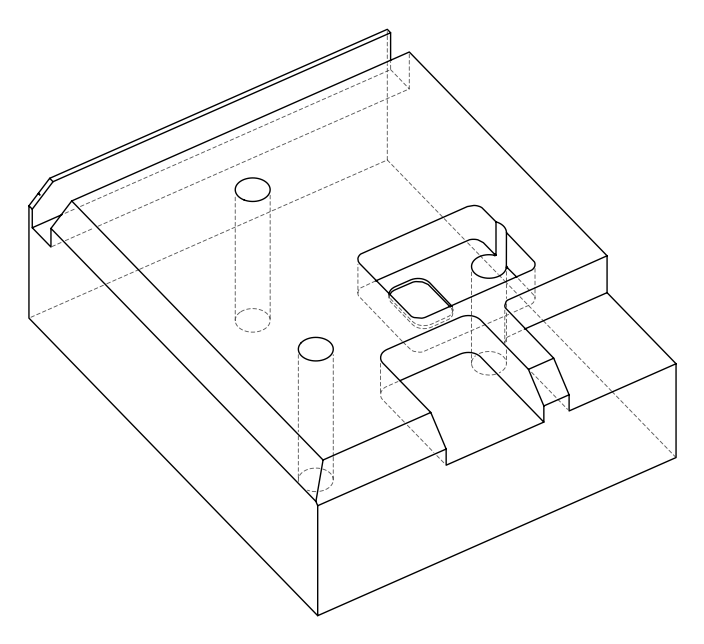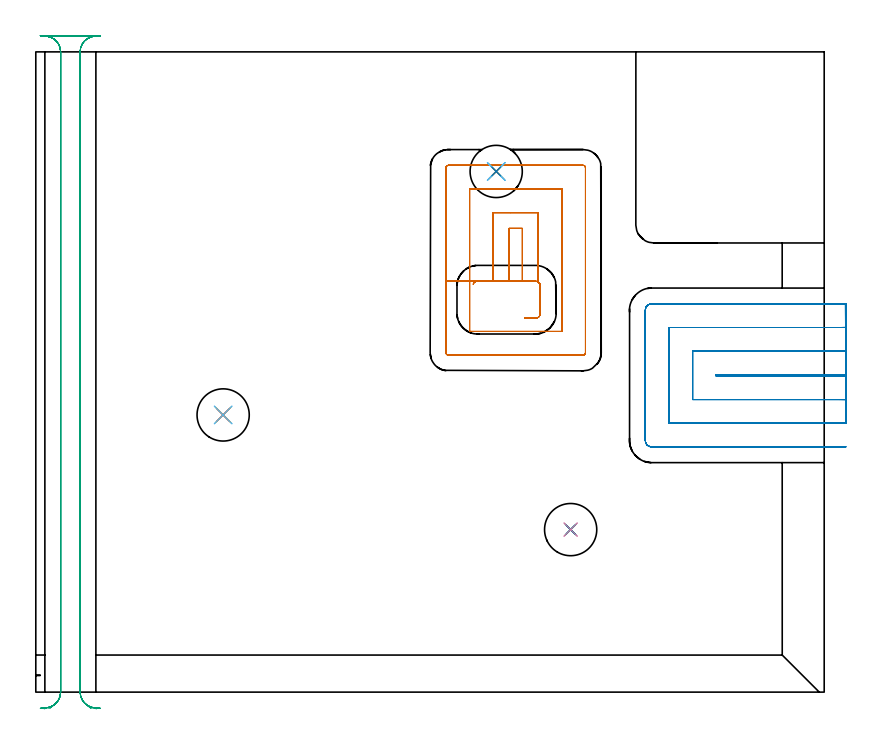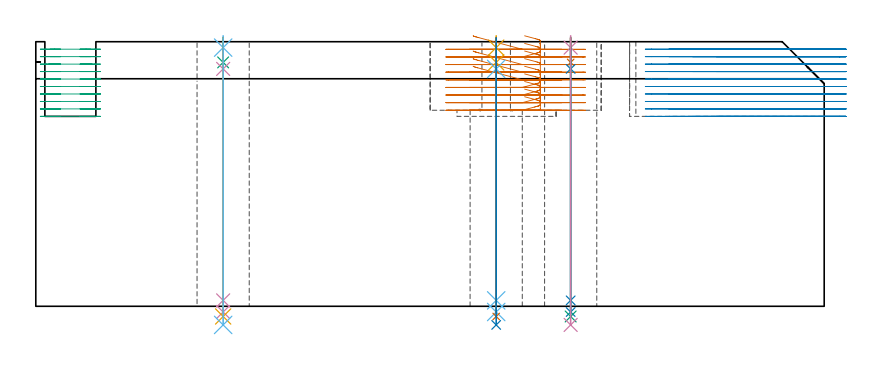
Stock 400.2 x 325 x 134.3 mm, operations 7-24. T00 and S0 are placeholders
(PLAN: 24 operations, 14 tool changes, 112.3 min)
(1 AREA_MILL | FG_CHAMFER_SURFACE | UGT0205_001 | 7.25 min | 28193 mm3)
(2 AREA_MILL_1 | FG_CHAMFER_SURFACE_1 | UGT0205_001 | 0.57 min | 2185 mm3)
(3 AREA_MILL_2 | FG_CHAMFER_SURFACE_2 | UGT0205_001 | 20.37 min | 64102 mm3)
(4 AREA_MILL_3 | FG_CHAMFER_SURFACE_3 | UGT0205_001 | 1.75 min | 8827 mm3)
(5 MILL_CORNER_NOTCH_RECTANGULAR | CORNER_NOTCH_RECTANGULAR | NXT0201_012 | Follow Part, ap 4, ae 75% | 20.39 min | 348981 mm3)
(6 MILL_RECTANGULAR_POCKET | POCKET_RECTANGULAR_STRAIGHT | NXT0201_012 | Follow Part, ap 4, ae 75% | 4.13 min | 62752 mm3)
(7 MILL_RECTANGULAR_POCKET_1 | POCKET_RECTANGULAR_STRAIGHT_1 | NXT0201_012 | Follow Part, ap 4, ae 75% | 15.44 min | 279126 mm3)
(8 MILL_SLOT | SLOT_PARTIAL_RECTANGULAR | NXT0201_012 | Follow Part, ap 4, ae 75% | 21.19 min | 326112 mm3)
(9 MILL_RECTANGULAR_SLOT | SLOT_RECTANGULAR | NXT0201_012 | Follow Part, ap 4, ae 75% | 15.62 min | 316255 mm3)
(10 SPOT_DRILL | STEP1HOLE | NXT0321_9005460120000 | 0.05 min | 224 mm3)
(11 SPOT_DRILL_1 | STEP1HOLE_1 | NXT0321_9005460120000 | 0.05 min | 0 mm3)
(12 SPOT_DRILL_2 | STEP1HOLE_2 | NXT0321_9005460120000 | 0.05 min | 165 mm3)
(13 DRILL_BLIND_HOLE_INTO_CENTER | STEP1HOLE | NXT0301_041 | 0.05 min | 264 mm3)
(14 GUN_DRILL_THROUGH_HOLE | STEP1HOLE | UGT0307_002 | 0.61 min | 3484 mm3)
(15 SPADE_DRILL_TO_ENLARGE_THROUGH_HOLE | STEP1HOLE | UGT0306_007 | 0.57 min | 24734 mm3)
(16 DRILL_TO_ENLARGE_THROUGH_HOLE | STEP1HOLE | UGT0301_388 | 0.58 min | 45315 mm3)
(17 DRILL_BLIND_HOLE_INTO_CENTER_1 | STEP1HOLE_1 | NXT0301_041 | 0.05 min | 0 mm3)
(18 GUN_DRILL_THROUGH_HOLE_1 | STEP1HOLE_1 | UGT0307_002 | 0.61 min | 2790 mm3)
(19 SPADE_DRILL_TO_ENLARGE_THROUGH_HOLE_1 | STEP1HOLE_1 | UGT0306_007 | 0.57 min | 18460 mm3)
(20 DRILL_TO_ENLARGE_THROUGH_HOLE_1 | STEP1HOLE_1 | UGT0301_388 | 0.58 min | 34342 mm3)
(21 DRILL_BLIND_HOLE_INTO_CENTER_2 | STEP1HOLE_2 | NXT0301_041 | 0.05 min | 270 mm3)
(22 GUN_DRILL_THROUGH_HOLE_2 | STEP1HOLE_2 | UGT0307_002 | 0.61 min | 3473 mm3)
(23 SPADE_DRILL_TO_ENLARGE_THROUGH_HOLE_2 | STEP1HOLE_2 | UGT0306_007 | 0.57 min | 24727 mm3)
(24 DRILL_TO_ENLARGE_THROUGH_HOLE_2 | STEP1HOLE_2 | UGT0301_388 | 0.58 min | 45371 mm3)
(TOOL UGT0205_001 | Chamfer Mill 20 x 3 x 45 deg. | D20 FL50 Z2)
(TOOL NXT0201_012 | ENDMILL 16mm [2P460-1600-NA 1630] | D16 FL38 Z6)
(TOOL NXT0321_9005460120000 | NC Spot Drill, 142deg, 12mm, Carbide, Uncoated | D12 PA142 FL30 Z2)
(TOOL NXT0301_041 | Carbide Drill 7mm [860.1-0700-035A1-MM 2214] | D7 PA140 FL53 Z2)
(TOOL UGT0307_002 | Gun Drill 6 mm | D6 PA130 FL24 Z1)
(TOOL UGT0306_007 | Spade Drill 16.5mm | D16.5 PA132 FL10 Z2)
(TOOL UGT0301_388 | Twist Drill 26.5 mm | D26.5 PA118 FL165 Z2)
(OP 7 MILL_RECTANGULAR_POCKET_1)
G17 G21 G94 G90
T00 M6
G54
G17 G0 G90 X222.004 Y207.069 S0 M3
G43 Z144.3 H1
Z137.3
G94 G1 X222.23 Y207.51 Z137.167 F250.
X222.279 Y207.588 Z137.142
X222.817 Y208.12 Z136.94
X223.081 Y208.268 Z136.858
X223.428 Y208.443 Z136.754
X223.541 Y208.489 Z136.722
X224.339 Y208.61 Z136.505
X224.852 Y208.6 Z136.368
X247. Z130.433
Y235.4 F500.
X240.2
Y208.6
G0 X248.135 Y189.8 Z137.3
G1 X253.68 Y189.799 Z135.814 F250.
X254.412 Y189.927 Z135.615
X254.886 Y190.165 Z135.473
X255.005 Y190.229 Z135.436
X255.081 Y190.284 Z135.411
X255.355 Y190.542 Z135.31
X255.615 Y190.818 Z135.209
X255.67 Y190.894 Z135.184
X255.734 Y191.013 Z135.147
X255.972 Y191.487 Z135.005
X256.101 Y192.219 Z134.806
X256.107 Y206.099 Z131.087
X256.085 Y206.303 Z131.032
X256.024 Y206.689 Z130.927
X255.954 Y206.947 Z130.855
X255.618 Y207.591 Z130.66
X255.08 Y208.122 Z130.458
X255. Y208.167 Z130.433
Y243.4 F500.
X232.2
Y208.6
X220.2
Y183.1
X267.
Y255.4
X220.2
Y208.6
X208.2
Y172.3
G3 X209.4 Y171.1 R1.2
G1 X277.8
G3 X279. Y172.3 R1.2
G1 Y266.2
G3 X277.8 Y267.4 R1.2
G1 X209.4
G3 X208.2 Y266.2 R1.2
G1 Y208.6
Y207.6
G0 X255.758 Y191.061 Z133.433
G1 X255.972 Y191.487 Z133.305 F250.
X256.101 Y192.219 Z133.106
X256.107 Y206.099 Z129.387
X256.085 Y206.303 Z129.332
X256.024 Y206.689 Z129.227
X255.985 Y206.869 Z129.178
X255.971 Y206.912 Z129.166
X255.618 Y207.591 Z128.961
X255.08 Y208.122 Z128.758
X254.812 Y208.272 Z128.676
X254.466 Y208.446 Z128.572
X254.358 Y208.489 Z128.541
X253.555 Y208.61 Z128.323
X253.033 Y208.6 Z128.183
X247. Z126.567
Y235.4 F500.
X240.2
Y208.6
G0 X248.135 Y189.8 Z133.433
G1 X253.68 Y189.799 Z131.947 F250.
X254.412 Y189.927 Z131.748
X254.886 Y190.165 Z131.606
X255.005 Y190.229 Z131.57
X255.081 Y190.284 Z131.545
X255.355 Y190.542 Z131.444
X255.615 Y190.818 Z131.342
X255.67 Y190.894 Z131.317
X255.734 Y191.013 Z131.281
X255.972 Y191.487 Z131.139
X256.101 Y192.219 Z130.939
X256.107 Y206.099 Z127.22
X256.085 Y206.303 Z127.165
X256.024 Y206.689 Z127.06
X255.985 Y206.869 Z127.011
X255.971 Y206.912 Z126.999
X255.618 Y207.591 Z126.794
X255.08 Y208.122 Z126.591
X255. Y208.167 Z126.567
Y243.4 F500.
X240.934
X232.2
Y208.6
X220.2
Y183.1
X267.
Y255.4
X240.934
X220.2
Y208.6
X208.2
Y172.3
G3 X209.4 Y171.1 R1.2
G1 X277.8
G3 X279. Y172.3 R1.2
G1 Y266.2
G3 X277.8 Y267.4 R1.2
G1 X209.4
G3 X208.2 Y266.2 R1.2
G1 Y208.6
Y207.6
G0 X222.004 Y207.069 Z129.567
G1 X222.23 Y207.51 Z129.434 F250.
X222.279 Y207.587 Z129.409
X222.816 Y208.119 Z129.207
X223.087 Y208.271 Z129.123
X223.428 Y208.443 Z129.021
X223.541 Y208.489 Z128.988
X224.339 Y208.61 Z128.772
X224.852 Y208.6 Z128.634
X247. Z122.7
Y235.4 F500.
X240.2
Y208.6
G0 X248.135 Y189.8 Z129.567
G1 X253.68 Y189.799 Z128.081 F250.
X254.412 Y189.927 Z127.881
X254.886 Y190.165 Z127.739
X255.005 Y190.229 Z127.703
X255.081 Y190.284 Z127.678
X255.355 Y190.542 Z127.577
X255.615 Y190.818 Z127.476
X255.67 Y190.894 Z127.45
X255.734 Y191.013 Z127.414
X255.972 Y191.487 Z127.272
X256.101 Y192.219 Z127.073
X256.107 Y206.099 Z123.353
X256.085 Y206.303 Z123.298
X256.024 Y206.689 Z123.194
X255.985 Y206.869 Z123.145
X255.971 Y206.912 Z123.132
X255.618 Y207.591 Z122.927
X255.08 Y208.122 Z122.725
X255. Y208.167 Z122.7
Y243.4 F500.
X240.934
X232.2
Y208.6
X220.2
Y183.1
X267.
Y255.4
X240.934
X220.2
Y208.6
X208.2
Y172.3
G3 X209.4 Y171.1 R1.2
G1 X277.8
G3 X279. Y172.3 R1.2
G1 Y266.2
G3 X277.8 Y267.4 R1.2
G1 X209.4
G3 X208.2 Y266.2 R1.2
G1 Y208.6
Y207.6
G0 X222.004 Y207.069 Z125.7
G1 X222.23 Y207.51 Z125.567 F250.
X222.279 Y207.588 Z125.542
X222.817 Y208.12 Z125.34
X223.081 Y208.268 Z125.259
X223.428 Y208.443 Z125.154
X223.541 Y208.489 Z125.122
X224.339 Y208.61 Z124.905
X224.852 Y208.6 Z124.768
X247. Z118.833
Y235.4 F500.
X240.2
Y208.6
G0 X248.135 Y189.8 Z125.7
G1 X253.68 Y189.799 Z124.214 F250.
X254.412 Y189.927 Z124.015
X254.886 Y190.165 Z123.873
X255.005 Y190.229 Z123.836
X255.081 Y190.284 Z123.811
X255.355 Y190.542 Z123.71
X255.615 Y190.818 Z123.609
X255.67 Y190.894 Z123.584
X255.734 Y191.013 Z123.547
X255.972 Y191.487 Z123.405
X256.101 Y192.219 Z123.206
X256.107 Y206.099 Z119.487
X256.085 Y206.303 Z119.432
X256.024 Y206.689 Z119.327
X255.985 Y206.869 Z119.278
X255.971 Y206.912 Z119.266
X255.618 Y207.591 Z119.06
X255.08 Y208.122 Z118.858
X255. Y208.167 Z118.833
Y243.4 F500.
X240.934
X232.2
Y208.6
X220.2
Y183.1
X267.
Y255.4
X240.934
X220.2
Y208.6
X208.2
Y172.3
G3 X209.4 Y171.1 R1.2
G1 X277.8
G3 X279. Y172.3 R1.2
G1 Y266.2
G3 X277.8 Y267.4 R1.2
G1 X209.4
G3 X208.2 Y266.2 R1.2
G1 Y208.6
Y207.6
G0 X222.004 Y207.069 Z121.833
G1 X222.28 Y207.589 Z121.675 F250.
X222.818 Y208.12 Z121.473
X223.082 Y208.269 Z121.392
X223.426 Y208.442 Z121.288
X223.542 Y208.489 Z121.255
X224.339 Y208.61 Z121.039
X247. Y208.6 Z114.967
Y235.4 F500.
X240.2
Y208.6
G0 X248.134 Y189.8 Z121.833
G1 X253.68 Y189.799 Z120.347 F250.
X254.411 Y189.927 Z120.148
X254.875 Y190.16 Z120.009
X255.005 Y190.229 Z119.97
X255.083 Y190.285 Z119.944
X255.355 Y190.542 Z119.844
X255.615 Y190.818 Z119.742
X255.67 Y190.893 Z119.717
X255.735 Y191.015 Z119.68
X255.972 Y191.487 Z119.539
X256.101 Y192.221 Z119.339
X256.107 Y206.101 Z115.62
X256.086 Y206.293 Z115.568
X256.025 Y206.682 Z115.462
X255.984 Y206.872 Z115.41
X255.971 Y206.911 Z115.399
X255.618 Y207.591 Z115.194
X255.082 Y208.12 Z114.992
X255. Y208.166 Z114.967
Y243.4 F500.
X240.934
X232.2
Y208.6
X220.2
Y183.1
X267.
Y255.4
X240.934
X220.2
Y208.6
X208.2
Y172.3
G3 X209.4 Y171.1 R1.2
G1 X277.8
G3 X279. Y172.3 R1.2
G1 Y266.2
G3 X277.8 Y267.4 R1.2
G1 X209.4
G3 X208.2 Y266.2 R1.2
G1 Y208.6
Y207.6
G0 X255.758 Y191.061 Z117.967
G1 X255.972 Y191.487 Z117.839 F250.
X255.991 Y191.552 Z117.821
X256.11 Y192.344 Z117.606
X256.107 Y206.101 Z113.92
X256.086 Y206.293 Z113.868
X256.025 Y206.682 Z113.762
X255.984 Y206.872 Z113.71
X255.971 Y206.911 Z113.699
X255.618 Y207.591 Z113.494
X255.082 Y208.12 Z113.292
X254.808 Y208.273 Z113.208
X254.466 Y208.446 Z113.105
X254.36 Y208.488 Z113.075
X254.042 Y208.546 Z112.988
X253.68 Y208.601 Z112.89
X247. Y208.6 Z111.1
Y235.4 F500.
X240.2
Y208.6
G0 X248.134 Y189.8 Z117.967
G1 X253.68 Y189.799 Z116.481 F250.
X254.411 Y189.927 Z116.281
X254.875 Y190.16 Z116.142
X255.005 Y190.229 Z116.103
X255.083 Y190.285 Z116.077
X255.355 Y190.542 Z115.977
X255.615 Y190.818 Z115.875
X255.67 Y190.893 Z115.85
X255.991 Y191.552 Z115.654
X256.11 Y192.344 Z115.439
X256.107 Y206.101 Z111.753
X256.086 Y206.293 Z111.701
X256.025 Y206.682 Z111.596
X255.984 Y206.872 Z111.543
X255.971 Y206.911 Z111.533
X255.618 Y207.591 Z111.327
X255.082 Y208.12 Z111.125
X255. Y208.166 Z111.1
Y243.4 F500.
X240.934
X232.2
Y208.6
X220.2
Y183.1
X267.
Y255.4
X240.934
X220.2
Y208.6
X208.2
Y172.3
G3 X209.4 Y171.1 R1.2
G1 X277.8
G3 X279. Y172.3 R1.2
G1 Y266.2
G3 X277.8 Y267.4 R1.2
G1 X209.4
G3 X208.2 Y266.2 R1.2
G1 Y208.6
Y207.6
G0 X255.758 Y191.061 Z114.1
G1 X255.972 Y191.487 Z113.972 F250.
X256.101 Y192.219 Z113.773
X256.107 Y206.099 Z110.054
X256.085 Y206.303 Z109.999
X256.024 Y206.689 Z109.894
X255.985 Y206.869 Z109.845
X255.971 Y206.912 Z109.833
X255.618 Y207.591 Z109.627
X255.08 Y208.122 Z109.425
X254.812 Y208.272 Z109.342
X254.466 Y208.446 Z109.239
X254.358 Y208.489 Z109.208
X253.555 Y208.61 Z108.99
X253.033 Y208.6 Z108.85
X247. Z107.233
Y235.4 F500.
X240.2
Y208.6
G0 X248.135 Y189.8 Z114.1
G1 X253.68 Y189.799 Z112.614 F250.
X254.412 Y189.927 Z112.415
X254.886 Y190.165 Z112.273
X255.005 Y190.229 Z112.236
X255.081 Y190.284 Z112.211
X255.355 Y190.542 Z112.11
X255.615 Y190.818 Z112.009
X255.67 Y190.894 Z111.984
X255.734 Y191.013 Z111.947
X255.972 Y191.487 Z111.805
X256.101 Y192.219 Z111.606
X256.107 Y206.099 Z107.887
X256.085 Y206.303 Z107.832
X256.024 Y206.689 Z107.727
X255.985 Y206.869 Z107.678
X255.971 Y206.912 Z107.666
X255.618 Y207.591 Z107.46
X255.08 Y208.122 Z107.258
X255. Y208.167 Z107.233
Y243.4 F500.
X240.934
X232.2
Y208.6
X220.2
Y183.1
X267.
Y255.4
X240.934
X220.2
Y208.6
X208.2
Y172.3
G3 X209.4 Y171.1 R1.2
G1 X277.8
G3 X279. Y172.3 R1.2
G1 Y266.2
G3 X277.8 Y267.4 R1.2
G1 X209.4
G3 X208.2 Y266.2 R1.2
G1 Y208.6
Y207.6
G0 X255.758 Y191.06 Z110.233
G1 X255.972 Y191.487 Z110.105 F250.
X256.101 Y192.219 Z109.906
X256.107 Y206.099 Z106.187
X256.085 Y206.303 Z106.132
X256.024 Y206.689 Z106.027
X255.985 Y206.869 Z105.978
X255.971 Y206.912 Z105.966
X255.91 Y207.043 Z105.927
X255.665 Y207.519 Z105.783
X255.232 Y207.983 Z105.613
X255.184 Y208.027 Z105.596
X255.078 Y208.123 Z105.558
X254.812 Y208.272 Z105.476
X254.466 Y208.446 Z105.372
X254.358 Y208.489 Z105.341
X253.555 Y208.61 Z105.123
X253.033 Y208.6 Z104.983
X247. Z103.367
Y235.4 F500.
X240.2
Y208.6
G0 X248.134 Y189.8 Z110.233
G1 X253.68 Y189.799 Z108.747 F250.
X254.412 Y189.927 Z108.548
X254.886 Y190.165 Z108.406
X255.005 Y190.229 Z108.369
X255.08 Y190.283 Z108.345
X255.353 Y190.54 Z108.244
X255.615 Y190.818 Z108.142
X255.671 Y190.895 Z108.116
X255.734 Y191.013 Z108.08
X255.972 Y191.487 Z107.938
X256.101 Y192.219 Z107.739
X256.107 Y206.099 Z104.02
X256.085 Y206.303 Z103.965
X256.024 Y206.689 Z103.86
X255.985 Y206.869 Z103.811
X255.971 Y206.912 Z103.799
X255.91 Y207.043 Z103.76
X255.665 Y207.519 Z103.617
X255.232 Y207.983 Z103.446
X255.184 Y208.027 Z103.429
X255.078 Y208.123 Z103.391
X255. Y208.167 Z103.367
Y243.4 F500.
X240.934
X232.2
Y208.6
X220.2
Y183.1
X267.
Y255.4
X240.934
X220.2
Y208.6
X208.2
Y172.3
G3 X209.4 Y171.1 R1.2
G1 X277.8
G3 X279. Y172.3 R1.2
G1 Y266.2
G3 X277.8 Y267.4 R1.2
G1 X209.4
G3 X208.2 Y266.2 R1.2
G1 Y208.6
Y207.6
G0 X255.758 Y191.06 Z106.367
G1 X255.972 Y191.487 Z106.239 F250.
X256.101 Y192.219 Z106.039
X256.107 Y206.099 Z102.32
X256.085 Y206.303 Z102.265
X256.024 Y206.689 Z102.16
X255.985 Y206.869 Z102.111
X255.971 Y206.912 Z102.099
X255.91 Y207.043 Z102.06
X255.665 Y207.519 Z101.917
X255.232 Y207.983 Z101.747
X255.184 Y208.027 Z101.729
X255.078 Y208.123 Z101.691
X254.812 Y208.272 Z101.609
X254.466 Y208.446 Z101.505
X254.358 Y208.489 Z101.474
X253.555 Y208.61 Z101.256
X253.033 Y208.6 Z101.117
X247. Z99.5
Y235.4 F500.
X240.2
Y208.6
G0 X248.134 Y189.8 Z106.367
G1 X253.68 Y189.799 Z104.88 F250.
X254.412 Y189.927 Z104.681
X254.886 Y190.165 Z104.539
X255.005 Y190.229 Z104.503
X255.08 Y190.283 Z104.478
X255.353 Y190.54 Z104.378
X255.615 Y190.818 Z104.275
X255.671 Y190.895 Z104.25
X255.734 Y191.013 Z104.214
X255.972 Y191.487 Z104.072
X256.101 Y192.219 Z103.872
X256.107 Y206.099 Z100.153
X256.085 Y206.303 Z100.098
X256.024 Y206.689 Z99.993
X255.985 Y206.869 Z99.944
X255.971 Y206.912 Z99.932
X255.91 Y207.043 Z99.893
X255.665 Y207.519 Z99.75
X255.232 Y207.983 Z99.58
X255.184 Y208.027 Z99.562
X255.078 Y208.123 Z99.524
X255. Y208.167 Z99.5
Y243.4 F500.
X240.934
X232.2
Y208.6
X220.2
Y183.1
X267.
Y255.4
X240.934
X220.2
Y208.6
X208.2
Y172.3
G3 X209.4 Y171.1 R1.2
G1 X277.8
G3 X279. Y172.3 R1.2
G1 Y266.2
G3 X277.8 Y267.4 R1.2
G1 X209.4
G3 X208.2 Y266.2 R1.2
G1 Y208.6
Y207.6
G0 Z144.3
M5
M2
(OP 8 MILL_SLOT)
G17 G21 G94 G90
T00 M6
G54
G17 G0 G90 X411.2 Y161.122 S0 M3
G43 Z144.3 H1
Z130.51
G94 G1 X408.2 Y161.101 F250.
G2 X407.946 Y161.1 R36. F500.
G1 X345.4
Y160.5
X407.946
X408.2 Y160.499
X411.2 Y160.478 F250.
Y173.133
X408.2 Y173.101
G2 X407.946 Y173.1 R24. F500.
G1 X333.4
Y148.5
X407.946
G2 X408.2 Y148.499 R24.
G1 X411.2 Y148.467 F250.
X411.199 Y185.166
X408.2 Y185.103
G2 X407.946 Y185.1 R12. F500.
G1 X321.4
Y136.5
X407.946
G2 X408.2 Y136.497 R12.
G1 X411.199 Y136.434 F250.
X410.946 Y197.1
X407.946
X312.6 F500.
G3 X309.4 Y193.9 R3.2
G1 Y127.7
G3 X312.6 Y124.5 R3.2
G1 X407.946
X410.946 F250.
G0 X411.2 Y161.122 Z126.72
G1 X408.2 Y161.101
X407.946 Y161.1 F500.
X345.4
Y160.5
X407.946
X408.2 Y160.499
X411.2 Y160.478 F250.
Y173.133
X408.2 Y173.101
G2 X407.946 Y173.1 R24. F500.
G1 X333.4
Y148.5
X407.946
G2 X408.2 Y148.499 R24.
G1 X411.2 Y148.467 F250.
X411.199 Y185.166
X408.2 Y185.103
G2 X407.946 Y185.1 R12. F500.
G1 X321.4
Y136.5
X407.946
G2 X408.2 Y136.497 R12.
G1 X411.199 Y136.434 F250.
X410.946 Y197.1
X407.946
X312.6 F500.
G3 X309.4 Y193.9 R3.2
G1 Y127.7
G3 X312.6 Y124.5 R3.2
G1 X407.946
X410.946 F250.
G0 X411.2 Y161.122 Z122.93
G1 X408.2 Y161.101
X407.946 Y161.1 F500.
X345.4
Y160.5
X407.946
X408.2 Y160.499
X411.2 Y160.478 F250.
Y173.133
X408.2 Y173.101
G2 X407.946 Y173.1 R24. F500.
G1 X333.4
Y148.5
X407.946
G2 X408.2 Y148.499 R24.
G1 X411.2 Y148.467 F250.
X411.199 Y185.166
X408.2 Y185.103
G2 X407.946 Y185.1 R12. F500.
G1 X321.4
Y136.5
X407.946
G2 X408.2 Y136.497 R12.
G1 X411.199 Y136.434 F250.
X410.946 Y197.1
X407.946
X312.6 F500.
G3 X309.4 Y193.9 R3.2
G1 Y127.7
G3 X312.6 Y124.5 R3.2
G1 X407.946
X410.946 F250.
G0 X411.2 Y161.1 Z119.14
G1 X408.2
X345.4 F500.
Y160.5
X408.2
X411.2 F250.
Y173.1
X408.2
X333.4 F500.
Y148.5
X408.2
X411.2 F250.
Y185.1
X408.2
X321.4 F500.
Y136.5
X408.2
X411.2 F250.
Y197.1
X408.2
X312.6 F500.
G3 X309.4 Y193.9 R3.2
G1 Y127.7
G3 X312.6 Y124.5 R3.2
G1 X408.2
X411.2 F250.
G0 Y161.1 Z115.35
G1 X408.2
X345.4 F500.
Y160.5
X408.2
X411.2 F250.
Y173.1
X408.2
X333.4 F500.
Y148.5
X408.2
X411.2 F250.
Y185.1
X408.2
X321.4 F500.
Y136.5
X408.2
X411.2 F250.
Y197.1
X408.2
X312.6 F500.
G3 X309.4 Y193.9 R3.2
G1 Y127.7
G3 X312.6 Y124.5 R3.2
G1 X408.2
X411.2 F250.
G0 Y161.1 Z111.56
G1 X408.2
X345.4 F500.
Y160.5
X408.2
X411.2 F250.
Y173.1
X408.2
X333.4 F500.
Y148.5
X408.2
X411.2 F250.
Y185.1
X408.2
X321.4 F500.
Y136.5
X408.2
X411.2 F250.
Y197.1
X408.2
X312.6 F500.
G3 X309.4 Y193.9 R3.2
G1 Y127.7
G3 X312.6 Y124.5 R3.2
G1 X408.2
X411.2 F250.
G0 Y161.1 Z107.77
G1 X408.2
X345.4 F500.
Y160.5
X408.2
X411.2 F250.
Y173.1
X408.2
X333.4 F500.
Y148.5
X408.2
X411.2 F250.
Y185.1
X408.2
X321.4 F500.
Y136.5
X408.2
X411.2 F250.
Y197.1
X408.2
X312.6 F500.
G3 X309.4 Y193.9 R3.2
G1 Y127.7
G3 X312.6 Y124.5 R3.2
G1 X408.2
X411.2 F250.
G0 Y161.1 Z103.98
G1 X408.2
X345.4 F500.
Y160.5
X408.2
X411.2 F250.
Y173.1
X408.2
X333.4 F500.
Y148.5
X408.2
X411.2 F250.
Y185.1
X408.2
X321.4 F500.
Y136.5
X408.2
X411.2 F250.
Y197.1
X408.2
X312.6 F500.
G3 X309.4 Y193.9 R3.2
G1 Y127.7
G3 X312.6 Y124.5 R3.2
G1 X408.2
X411.2 F250.
G0 Y161.1 Z100.19
G1 X408.2
X345.4 F500.
Y160.5
X408.2
X411.2 F250.
Y173.1
X408.2
X333.4 F500.
Y148.5
X408.2
X411.2 F250.
Y185.1
X408.2
X321.4 F500.
Y136.5
X408.2
X411.2 F250.
Y197.1
X408.2
X312.6 F500.
G3 X309.4 Y193.9 R3.2
G1 Y127.7
G3 X312.6 Y124.5 R3.2
G1 X408.2
X411.2 F250.
G0 Y161.1 Z96.4
G1 X408.2
X345.4 F500.
Y160.5
X408.2
X411.2 F250.
Y173.1
X408.2
X333.4 F500.
Y148.5
X408.2
X411.2 F250.
Y185.1
X408.2
X321.4 F500.
Y136.5
X408.2
X411.2 F250.
Y197.1
X408.2
X312.6 F500.
G3 X309.4 Y193.9 R3.2
G1 Y127.7
G3 X312.6 Y124.5 R3.2
G1 X408.2
X411.2 F250.
G0 Z144.3
M5
M2
(OP 9 MILL_RECTANGULAR_SLOT)
G17 G21 G94 G90
T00 M6
G54
G17 G0 G90 X27.842 Y-8.12 S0 M3
G43 Z144.3 H1
Z130.51
G94 G1 X25.5 Y-6.245 F250.
G2 X22.5 Y0. R8. F500.
G1 Y325.
G2 X29.808 Y332.97 R8.
G1 X32.797 Y333.23 F250.
X2.303
X5.292 Y332.97
G2 X12.6 Y325. R8. F500.
G1 Y0.
G2 X9.6 Y-6.245 R8.
G1 X7.258 Y-8.12 F250.
G0 X27.842 Z126.72
G1 X25.5 Y-6.245
G2 X22.5 Y0. R8. F500.
G1 Y325.
G2 X29.808 Y332.97 R8.
G1 X32.797 Y333.23 F250.
X2.303
X5.292 Y332.97
G2 X12.6 Y325. R8. F500.
G1 Y0.
G2 X9.6 Y-6.245 R8.
G1 X7.258 Y-8.12 F250.
G0 X28.608 Y-8.332 Z122.93
G1 X26.102 Y-6.683
G2 X22.5 Y0. R8. F500.
G1 Y325.
G2 X29.808 Y332.97 R8.
G1 X32.797 Y333.23 F250.
X2.303
X5.292 Y332.97
G2 X12.6 Y325. R8. F500.
G1 Y0.
G2 X9.015 Y-6.672 R8.
G1 X6.513 Y-8.327 F250.
G0 X30.837 Y-8.537 Z119.14
G1 X27.989 Y-7.596
G2 X22.5 Y0. R8. F500.
G1 Y325.
G2 X29.808 Y332.97 R8.
G1 X32.797 Y333.23 F250.
X2.303
X5.292 Y332.97
G2 X12.6 Y325. R8. F500.
G1 Y0.
G2 X7.111 Y-7.596 R8.
G1 X4.262 Y-8.537 F250.
G0 X32.797 Y-8.23 Z115.35
G1 X29.808 Y-7.97
G2 X22.5 Y0. R8. F500.
G1 Y325.
G2 X29.808 Y332.97 R8.
G1 X32.797 Y333.23 F250.
X2.303
X5.292 Y332.97
G2 X12.6 Y325. R8. F500.
G1 Y0.
G2 X5.292 Y-7.97 R8.
G1 X2.303 Y-8.23 F250.
G0 X32.797 Z111.56
G1 X29.808 Y-7.97
G2 X22.5 Y0. R8. F500.
G1 Y325.
G2 X29.808 Y332.97 R8.
G1 X32.797 Y333.23 F250.
X2.303
X5.292 Y332.97
G2 X12.6 Y325. R8. F500.
G1 Y0.
G2 X5.292 Y-7.97 R8.
G1 X2.303 Y-8.23 F250.
G0 X32.797 Z107.77
G1 X29.808 Y-7.97
G2 X22.5 Y0. R8. F500.
G1 Y325.
G2 X29.808 Y332.97 R8.
G1 X32.797 Y333.23 F250.
X2.303
X5.292 Y332.97
G2 X12.6 Y325. R8. F500.
G1 Y0.
G2 X5.292 Y-7.97 R8.
G1 X2.303 Y-8.23 F250.
G0 X32.797 Z103.98
G1 X29.808 Y-7.97
G2 X22.5 Y0. R8. F500.
G1 Y325.
G2 X29.808 Y332.97 R8.
G1 X32.797 Y333.23 F250.
X2.303
X5.292 Y332.97
G2 X12.6 Y325. R8. F500.
G1 Y0.
G2 X5.292 Y-7.97 R8.
G1 X2.303 Y-8.23 F250.
G0 X32.797 Z100.19
G1 X29.808 Y-7.97
G2 X22.5 Y0. R8. F500.
G1 Y325.
G2 X29.808 Y332.97 R8.
G1 X32.797 Y333.23 F250.
X2.303
X5.292 Y332.97
G2 X12.6 Y325. R8. F500.
G1 Y0.
G2 X5.292 Y-7.97 R8.
G1 X2.303 Y-8.23 F250.
G0 X32.797 Z96.4
G1 X29.808 Y-7.97
G2 X22.5 Y0. R8. F500.
G1 Y325.
G2 X29.808 Y332.97 R8.
G1 X32.797 Y333.23 F250.
X2.303
X5.292 Y332.97
G2 X12.6 Y325. R8. F500.
G1 Y0.
G2 X5.292 Y-7.97 R8.
G1 X2.303 Y-8.23 F250.
G0 Z144.3
M5
M2
(OP 10 SPOT_DRILL)
G17 G21 G94 G90
T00 M6
G54
G17 G0 G90 X271.5 Y82.5 S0 M3
G43 Z144.3 H0
G94 G81 G98 Z131.3 F250. R137.3
G80
M5
M2
(OP 11 SPOT_DRILL_1)
G17 G21 G94 G90
T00 M6
G54
G17 G0 G90 X233.7 Y264.3 S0 M3
G43 Z144.3 H0
G94 G81 G98 Z131.3 F250. R137.3
G80
M5
M2
(OP 12 SPOT_DRILL_2)
G17 G21 G94 G90
T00 M6
G54
G17 G0 G90 X95.1 Y140.7 S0 M3
G43 Z144.3 H0
G94 G81 G98 Z131.3 F250. R137.3
G80
M5
M2
(OP 13 DRILL_BLIND_HOLE_INTO_CENTER)
G17 G21 G94 G90
T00 M6
G54
G17 G0 G90 X271.5 Y82.5 S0 M3
G43 Z144.3 H1
G94 G81 G98 Z123.8 F250. R136.3
G80
M5
M2
(OP 14 GUN_DRILL_THROUGH_HOLE)
G17 G21 G94 G90
T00 M6
G54
G17 G0 G90 X271.5 Y82.5 M8
G43 Z144.3 H0
Z131.252
S716 M3
G94 G1 Z120.493 F125. M26
G4 X.084
Z3. F250.
G4 X.084
Z-2.899 F125.
G4 X.084
M5
M9
G0 Z131.252
Z144.3
M2
(OP 15 SPADE_DRILL_TO_ENLARGE_THROUGH_HOLE)
G17 G21 G94 G90
T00 M6
G54
G17 G0 G90 X271.5 Y82.5 S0 M3
G43 Z144.3 H0
G94 G73 G98 Z-5.173 F250. Q15.497 R136.3
G80
M5
M2
(OP 16 DRILL_TO_ENLARGE_THROUGH_HOLE)
G17 G21 G94 G90
T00 M6
G54
G17 G0 G90 X271.5 Y82.5 S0 M3
G43 Z144.3 H0
G94 G73 G98 Z-9.461 F250. Q23.96 R136.3
G80
M5
M2
(OP 17 DRILL_BLIND_HOLE_INTO_CENTER_1)
G17 G21 G94 G90
T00 M6
G54
G17 G0 G90 X233.7 Y264.3 S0 M3
G43 Z144.3 H1
G94 G81 G98 Z123.8 F250. R136.3
G80
M5
M2
(OP 18 GUN_DRILL_THROUGH_HOLE_1)
G17 G21 G94 G90
T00 M6
G54
G17 G0 G90 X233.7 Y264.3 M8
G43 Z144.3 H0
Z131.252
S716 M3
G94 G1 Z120.493 F125. M26
G4 X.084
Z3. F250.
G4 X.084
Z-2.899 F125.
G4 X.084
M5
M9
G0 Z131.252
Z144.3
M2
(OP 19 SPADE_DRILL_TO_ENLARGE_THROUGH_HOLE_1)
G17 G21 G94 G90
T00 M6
G54
G17 G0 G90 X233.7 Y264.3 S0 M3
G43 Z144.3 H0
G94 G73 G98 Z-5.173 F250. Q15.497 R136.3
G80
M5
M2
(OP 20 DRILL_TO_ENLARGE_THROUGH_HOLE_1)
G17 G21 G94 G90
T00 M6
G54
G17 G0 G90 X233.7 Y264.3 S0 M3
G43 Z144.3 H0
G94 G73 G98 Z-9.461 F250. Q23.96 R136.3
G80
M5
M2
(OP 21 DRILL_BLIND_HOLE_INTO_CENTER_2)
G17 G21 G94 G90
T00 M6
G54
G17 G0 G90 X95.1 Y140.7 S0 M3
G43 Z144.3 H1
G94 G81 G98 Z123.8 F250. R136.3
G80
M5
M2
(OP 22 GUN_DRILL_THROUGH_HOLE_2)
G17 G21 G94 G90
T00 M6
G54
G17 G0 G90 X95.1 Y140.7 M8
G43 Z144.3 H0
Z131.252
S716 M3
G94 G1 Z120.493 F125. M26
G4 X.084
Z3. F250.
G4 X.084
Z-2.899 F125.
G4 X.084
M5
M9
G0 Z131.252
Z144.3
M2
(OP 23 SPADE_DRILL_TO_ENLARGE_THROUGH_HOLE_2)
G17 G21 G94 G90
T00 M6
G54
G17 G0 G90 X95.1 Y140.7 S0 M3
G43 Z144.3 H0
G94 G73 G98 Z-5.173 F250. Q15.497 R136.3
G80
M5
M2
(OP 24 DRILL_TO_ENLARGE_THROUGH_HOLE_2)
G17 G21 G94 G90
T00 M6
G54
G17 G0 G90 X95.1 Y140.7 S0 M3
G43 Z144.3 H0
G94 G73 G98 Z-9.461 F250. Q23.96 R136.3
G80
M5
M2
